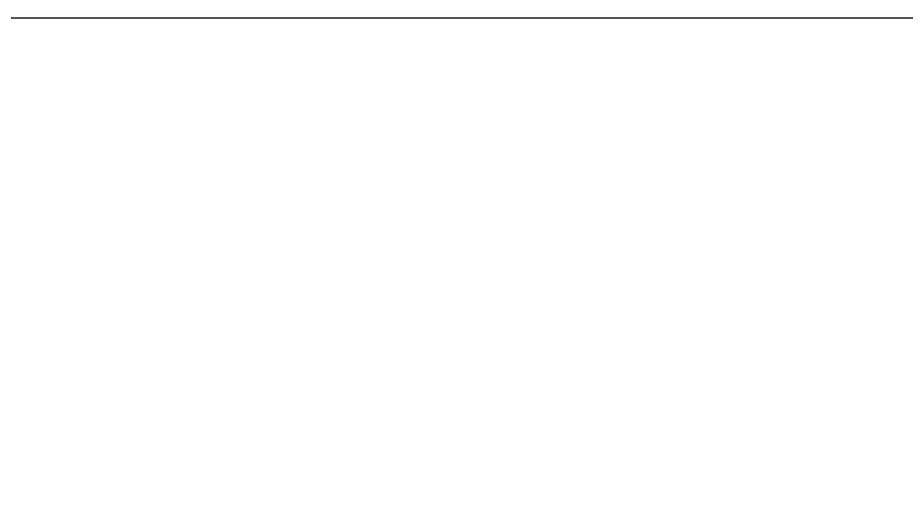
# Model space of a CAD drawing. Header units: metres. Extents: x 45 to 666, y -23 to 325.
# Drawn here: x 623.19 to 629.12, y 51.81 to 55.1 of the extents above; entities that cross this region are included whole.
import ezdxf

# ---------------------------------------------------------------- set-up
doc = ezdxf.new("R2010")
doc.units = ezdxf.units.M
doc.header["$LTSCALE"] = 5
doc.header["$MEASUREMENT"] = 0
doc.layers.get('DEFPOINTS').update_dxf_attribs({"color": 210})

msp = doc.modelspace()

# ---------------------------------------------------------------- linework, layer by layer
at = {"layer": 'DEFPOINTS'}
msp.add_lwpolyline([(619.6466093557003, 55.1001453887768), (634.7384860848763, 55.10014538877678), (634.7384860848763, 38.94849338623757), (619.6466093557003, 38.94849338623759)], close=True, dxfattribs=at)

doc.saveas('drawing.dxf')
